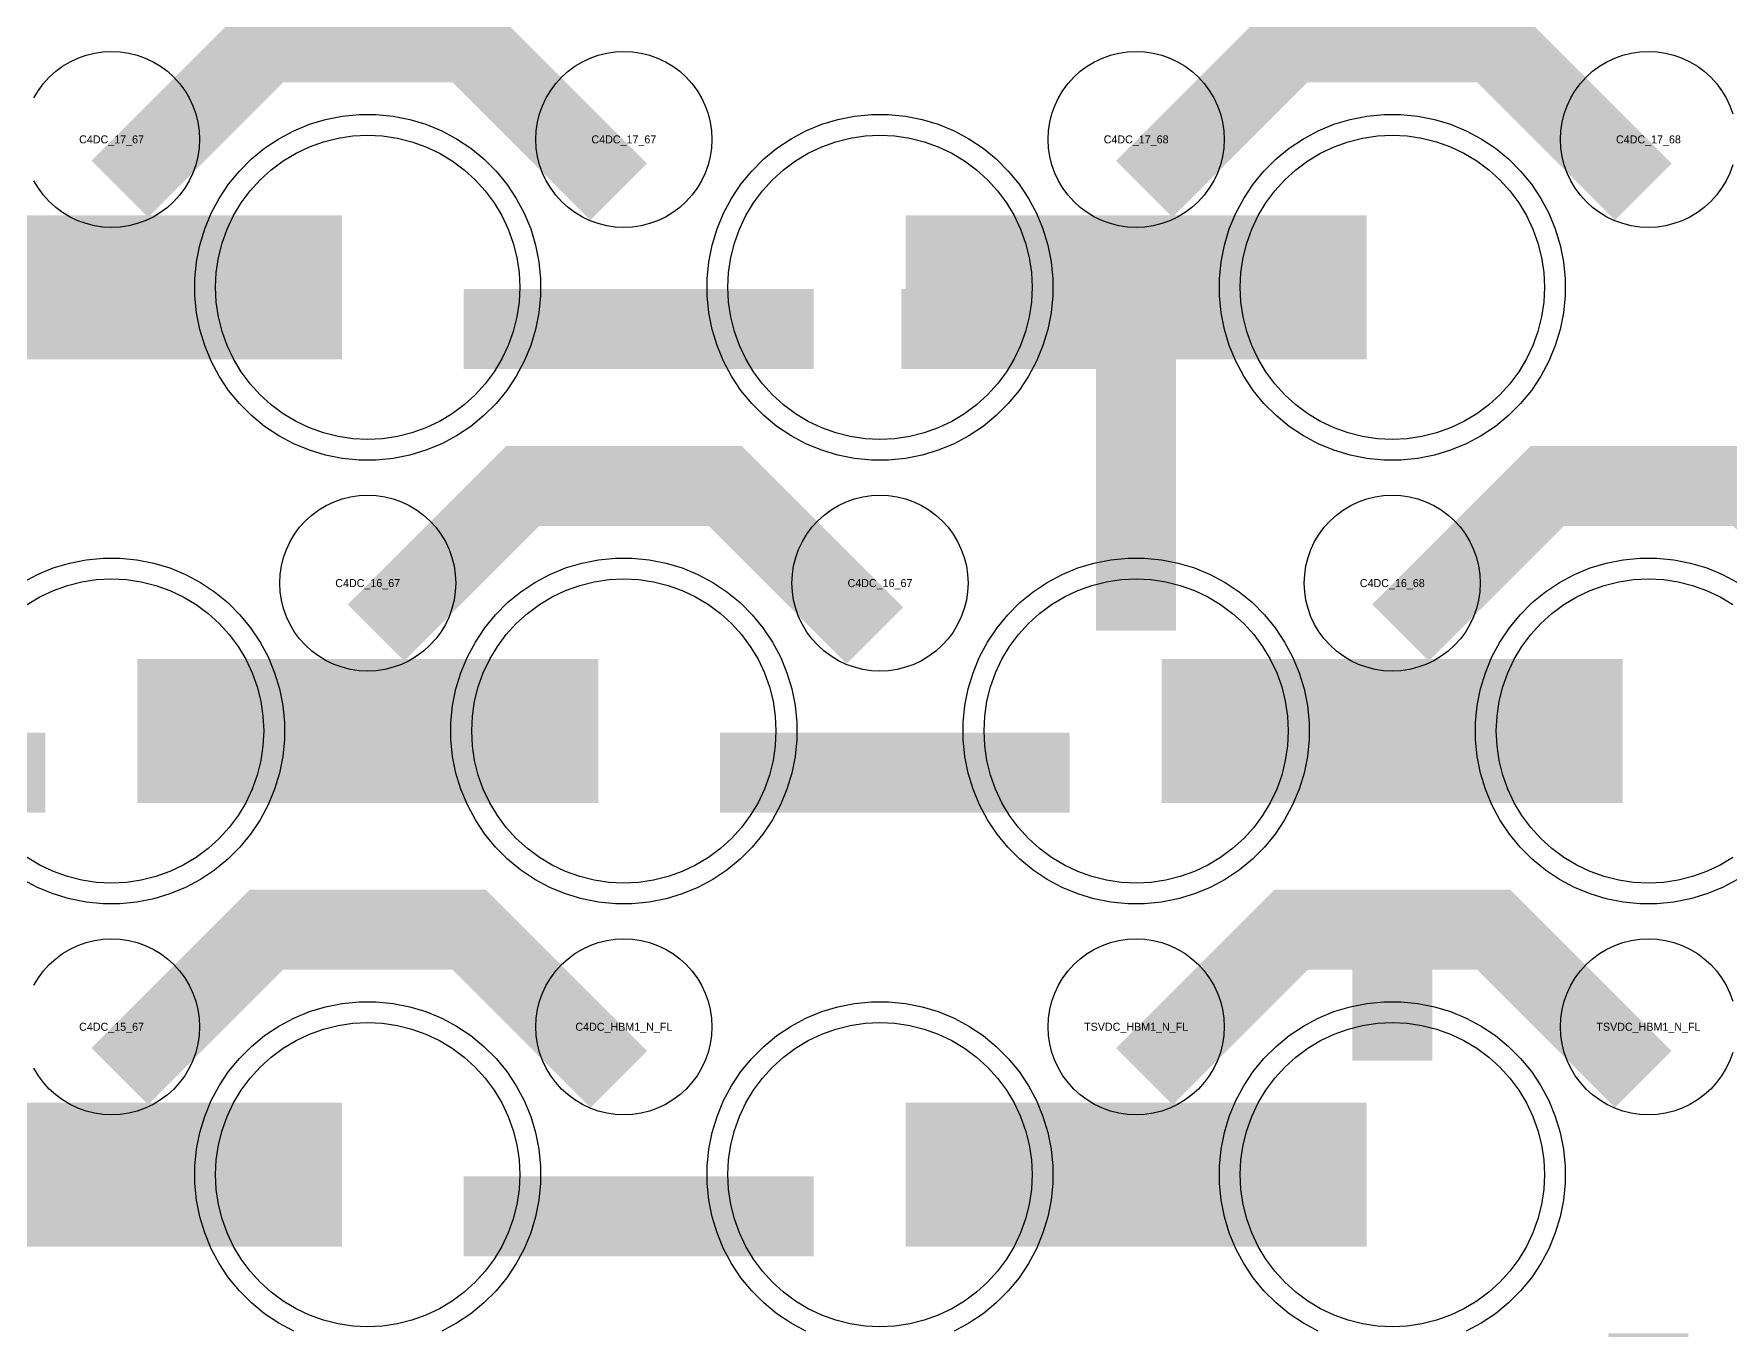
# Model space of a CAD drawing. Extents: x -11880 to 11880, y -14992 to 14992.
# Drawn here: x 9416 to 9946, y -12810 to -12405 of the extents above; entities that cross this region are included whole.
import ezdxf
from ezdxf.enums import TextEntityAlignment as Align

# ---------------------------------------------------------------- set-up
doc = ezdxf.new("R2010")
doc.units = 0
doc.header["$MEASUREMENT"] = 0
for name, color, linetype in [('GDS_775_DT_237', 138, 'CONTINUOUS'), ('RDL1_FS', 34, 'CONTINUOUS'), ('RDL_BS', 160, 'CONTINUOUS')]:
    doc.layers.add(name, color=color, linetype=linetype)

msp = doc.modelspace()

# ---------------------------------------------------------------- linework, layer by layer
at = {"layer": 'RDL1_FS'}
for points in [[(9520, -12531.484), (9515.343, -12531.255), (9510.732, -12530.571), (9506.209, -12529.439), (9501.819, -12527.867), (9497.605, -12525.875), (9493.605, -12523.477), (9489.86, -12520.699), (9486.406, -12517.569), (9483.276, -12514.115), (9480.498, -12510.37), (9478.1, -12506.37), (9476.108, -12502.156), (9474.536, -12497.766), (9473.404, -12493.243), (9472.72, -12488.632), (9472.491, -12483.975), (9472.72, -12479.318), (9473.404, -12474.707), (9474.536, -12470.184), (9476.108, -12465.794), (9478.1, -12461.58), (9480.498, -12457.58), (9483.276, -12453.835), (9486.406, -12450.381), (9489.86, -12447.251), (9493.605, -12444.473), (9497.605, -12442.075), (9501.819, -12440.083), (9506.209, -12438.511), (9510.732, -12437.379), (9515.343, -12436.695), (9520, -12436.466), (9524.657, -12436.695), (9529.268, -12437.379), (9533.791, -12438.511), (9538.181, -12440.083), (9542.395, -12442.075), (9546.395, -12444.473), (9550.14, -12447.251), (9553.594, -12450.381), (9556.724, -12453.835), (9559.502, -12457.58), (9561.9, -12461.58), (9563.892, -12465.794), (9565.464, -12470.184), (9566.596, -12474.707), (9567.28, -12479.318), (9567.509, -12483.975), (9567.28, -12488.632), (9566.596, -12493.243), (9565.464, -12497.766), (9563.892, -12502.156), (9561.9, -12506.37), (9559.502, -12510.37), (9556.724, -12514.115), (9553.594, -12517.569), (9550.14, -12520.699), (9546.395, -12523.477), (9542.395, -12525.875), (9538.181, -12527.867), (9533.791, -12529.439), (9529.268, -12530.571), (9524.657, -12531.255)], [(9680, -12531.484), (9675.343, -12531.255), (9670.732, -12530.571), (9666.209, -12529.439), (9661.819, -12527.867), (9657.605, -12525.875), (9653.605, -12523.477), (9649.86, -12520.699), (9646.406, -12517.569), (9643.276, -12514.115), (9640.498, -12510.37), (9638.1, -12506.37), (9636.108, -12502.156), (9634.536, -12497.766), (9633.404, -12493.243), (9632.72, -12488.632), (9632.491, -12483.975), (9632.72, -12479.318), (9633.404, -12474.707), (9634.536, -12470.184), (9636.108, -12465.794), (9638.1, -12461.58), (9640.498, -12457.58), (9643.276, -12453.835), (9646.406, -12450.381), (9649.86, -12447.251), (9653.605, -12444.473), (9657.605, -12442.075), (9661.819, -12440.083), (9666.209, -12438.511), (9670.732, -12437.379), (9675.343, -12436.695), (9680, -12436.466), (9684.657, -12436.695), (9689.268, -12437.379), (9693.791, -12438.511), (9698.181, -12440.083), (9702.395, -12442.075), (9706.395, -12444.473), (9710.14, -12447.251), (9713.594, -12450.381), (9716.724, -12453.835), (9719.502, -12457.58), (9721.9, -12461.58), (9723.892, -12465.794), (9725.464, -12470.184), (9726.596, -12474.707), (9727.28, -12479.318), (9727.509, -12483.975), (9727.28, -12488.632), (9726.596, -12493.243), (9725.464, -12497.766), (9723.892, -12502.156), (9721.9, -12506.37), (9719.502, -12510.37), (9716.724, -12514.115), (9713.594, -12517.569), (9710.14, -12520.699), (9706.395, -12523.477), (9702.395, -12525.875), (9698.181, -12527.867), (9693.791, -12529.439), (9689.268, -12530.571), (9684.657, -12531.255)], [(9840, -12531.484), (9835.343, -12531.255), (9830.732, -12530.571), (9826.209, -12529.439), (9821.819, -12527.867), (9817.605, -12525.875), (9813.605, -12523.477), (9809.86, -12520.699), (9806.406, -12517.569), (9803.276, -12514.115), (9800.498, -12510.37), (9798.1, -12506.37), (9796.108, -12502.156), (9794.536, -12497.766), (9793.404, -12493.243), (9792.72, -12488.632), (9792.491, -12483.975), (9792.72, -12479.318), (9793.404, -12474.707), (9794.536, -12470.184), (9796.108, -12465.794), (9798.1, -12461.58), (9800.498, -12457.58), (9803.276, -12453.835), (9806.406, -12450.381), (9809.86, -12447.251), (9813.605, -12444.473), (9817.605, -12442.075), (9821.819, -12440.083), (9826.209, -12438.511), (9830.732, -12437.379), (9835.343, -12436.695), (9840, -12436.466), (9844.657, -12436.695), (9849.268, -12437.379), (9853.791, -12438.511), (9858.181, -12440.083), (9862.395, -12442.075), (9866.395, -12444.473), (9870.14, -12447.251), (9873.594, -12450.381), (9876.724, -12453.835), (9879.502, -12457.58), (9881.9, -12461.58), (9883.892, -12465.794), (9885.464, -12470.184), (9886.596, -12474.707), (9887.28, -12479.318), (9887.509, -12483.975), (9887.28, -12488.632), (9886.596, -12493.243), (9885.464, -12497.766), (9883.892, -12502.156), (9881.9, -12506.37), (9879.502, -12510.37), (9876.724, -12514.115), (9873.594, -12517.569), (9870.14, -12520.699), (9866.395, -12523.477), (9862.395, -12525.875), (9858.181, -12527.867), (9853.791, -12529.439), (9849.268, -12530.571), (9844.657, -12531.255)], [(9600, -12670.049), (9595.343, -12669.82), (9590.732, -12669.136), (9586.209, -12668.004), (9581.819, -12666.432), (9577.605, -12664.44), (9573.605, -12662.042), (9569.86, -12659.264), (9566.406, -12656.134), (9563.276, -12652.68), (9560.498, -12648.935), (9558.1, -12644.935), (9556.108, -12640.721), (9554.536, -12636.331), (9553.404, -12631.808), (9552.72, -12627.197), (9552.491, -12622.54), (9552.72, -12617.883), (9553.404, -12613.272), (9554.536, -12608.749), (9556.108, -12604.359), (9558.1, -12600.145), (9560.498, -12596.145), (9563.276, -12592.4), (9566.406, -12588.946), (9569.86, -12585.816), (9573.605, -12583.038), (9577.605, -12580.64), (9581.819, -12578.648), (9586.209, -12577.076), (9590.732, -12575.944), (9595.343, -12575.26), (9600, -12575.031), (9604.657, -12575.26), (9609.268, -12575.944), (9613.791, -12577.076), (9618.181, -12578.648), (9622.395, -12580.64), (9626.395, -12583.038), (9630.14, -12585.816), (9633.594, -12588.946), (9636.724, -12592.4), (9639.502, -12596.145), (9641.9, -12600.145), (9643.892, -12604.359), (9645.464, -12608.749), (9646.596, -12613.272), (9647.28, -12617.883), (9647.509, -12622.54), (9647.28, -12627.197), (9646.596, -12631.808), (9645.464, -12636.331), (9643.892, -12640.721), (9641.9, -12644.935), (9639.502, -12648.935), (9636.724, -12652.68), (9633.594, -12656.134), (9630.14, -12659.264), (9626.395, -12662.042), (9622.395, -12664.44), (9618.181, -12666.432), (9613.791, -12668.004), (9609.268, -12669.136), (9604.657, -12669.82)], [(9760, -12670.049), (9755.343, -12669.82), (9750.732, -12669.136), (9746.209, -12668.004), (9741.819, -12666.432), (9737.605, -12664.44), (9733.605, -12662.042), (9729.86, -12659.264), (9726.406, -12656.134), (9723.276, -12652.68), (9720.498, -12648.935), (9718.1, -12644.935), (9716.108, -12640.721), (9714.536, -12636.331), (9713.404, -12631.808), (9712.72, -12627.197), (9712.491, -12622.54), (9712.72, -12617.883), (9713.404, -12613.272), (9714.536, -12608.749), (9716.108, -12604.359), (9718.1, -12600.145), (9720.498, -12596.145), (9723.276, -12592.4), (9726.406, -12588.946), (9729.86, -12585.816), (9733.605, -12583.038), (9737.605, -12580.64), (9741.819, -12578.648), (9746.209, -12577.076), (9750.732, -12575.944), (9755.343, -12575.26), (9760, -12575.031), (9764.657, -12575.26), (9769.268, -12575.944), (9773.791, -12577.076), (9778.181, -12578.648), (9782.395, -12580.64), (9786.395, -12583.038), (9790.14, -12585.816), (9793.594, -12588.946), (9796.724, -12592.4), (9799.502, -12596.145), (9801.9, -12600.145), (9803.892, -12604.359), (9805.464, -12608.749), (9806.596, -12613.272), (9807.28, -12617.883), (9807.509, -12622.54), (9807.28, -12627.197), (9806.596, -12631.808), (9805.464, -12636.331), (9803.892, -12640.721), (9801.9, -12644.935), (9799.502, -12648.935), (9796.724, -12652.68), (9793.594, -12656.134), (9790.14, -12659.264), (9786.395, -12662.042), (9782.395, -12664.44), (9778.181, -12666.432), (9773.791, -12668.004), (9769.268, -12669.136), (9764.657, -12669.82)], [(9520, -12808.614), (9515.343, -12808.385), (9510.732, -12807.701), (9506.209, -12806.569), (9501.819, -12804.997), (9497.605, -12803.005), (9493.605, -12800.607), (9489.86, -12797.829), (9486.406, -12794.699), (9483.276, -12791.245), (9480.498, -12787.5), (9478.1, -12783.5), (9476.108, -12779.286), (9474.536, -12774.896), (9473.404, -12770.373), (9472.72, -12765.762), (9472.491, -12761.105), (9472.72, -12756.448), (9473.404, -12751.837), (9474.536, -12747.314), (9476.108, -12742.924), (9478.1, -12738.71), (9480.498, -12734.71), (9483.276, -12730.965), (9486.406, -12727.511), (9489.86, -12724.381), (9493.605, -12721.603), (9497.605, -12719.205), (9501.819, -12717.213), (9506.209, -12715.641), (9510.732, -12714.509), (9515.343, -12713.825), (9520, -12713.596), (9524.657, -12713.825), (9529.268, -12714.509), (9533.791, -12715.641), (9538.181, -12717.213), (9542.395, -12719.205), (9546.395, -12721.603), (9550.14, -12724.381), (9553.594, -12727.511), (9556.724, -12730.965), (9559.502, -12734.71), (9561.9, -12738.71), (9563.892, -12742.924), (9565.464, -12747.314), (9566.596, -12751.837), (9567.28, -12756.448), (9567.509, -12761.105), (9567.28, -12765.762), (9566.596, -12770.373), (9565.464, -12774.896), (9563.892, -12779.286), (9561.9, -12783.5), (9559.502, -12787.5), (9556.724, -12791.245), (9553.594, -12794.699), (9550.14, -12797.829), (9546.395, -12800.607), (9542.395, -12803.005), (9538.181, -12804.997), (9533.791, -12806.569), (9529.268, -12807.701), (9524.657, -12808.385)], [(9680, -12808.614), (9675.343, -12808.385), (9670.732, -12807.701), (9666.209, -12806.569), (9661.819, -12804.997), (9657.605, -12803.005), (9653.605, -12800.607), (9649.86, -12797.829), (9646.406, -12794.699), (9643.276, -12791.245), (9640.498, -12787.5), (9638.1, -12783.5), (9636.108, -12779.286), (9634.536, -12774.896), (9633.404, -12770.373), (9632.72, -12765.762), (9632.491, -12761.105), (9632.72, -12756.448), (9633.404, -12751.837), (9634.536, -12747.314), (9636.108, -12742.924), (9638.1, -12738.71), (9640.498, -12734.71), (9643.276, -12730.965), (9646.406, -12727.511), (9649.86, -12724.381), (9653.605, -12721.603), (9657.605, -12719.205), (9661.819, -12717.213), (9666.209, -12715.641), (9670.732, -12714.509), (9675.343, -12713.825), (9680, -12713.596), (9684.657, -12713.825), (9689.268, -12714.509), (9693.791, -12715.641), (9698.181, -12717.213), (9702.395, -12719.205), (9706.395, -12721.603), (9710.14, -12724.381), (9713.594, -12727.511), (9716.724, -12730.965), (9719.502, -12734.71), (9721.9, -12738.71), (9723.892, -12742.924), (9725.464, -12747.314), (9726.596, -12751.837), (9727.28, -12756.448), (9727.509, -12761.105), (9727.28, -12765.762), (9726.596, -12770.373), (9725.464, -12774.896), (9723.892, -12779.286), (9721.9, -12783.5), (9719.502, -12787.5), (9716.724, -12791.245), (9713.594, -12794.699), (9710.14, -12797.829), (9706.395, -12800.607), (9702.395, -12803.005), (9698.181, -12804.997), (9693.791, -12806.569), (9689.268, -12807.701), (9684.657, -12808.385)], [(9840, -12808.614), (9835.343, -12808.385), (9830.732, -12807.701), (9826.209, -12806.569), (9821.819, -12804.997), (9817.605, -12803.005), (9813.605, -12800.607), (9809.86, -12797.829), (9806.406, -12794.699), (9803.276, -12791.245), (9800.498, -12787.5), (9798.1, -12783.5), (9796.108, -12779.286), (9794.536, -12774.896), (9793.404, -12770.373), (9792.72, -12765.762), (9792.491, -12761.105), (9792.72, -12756.448), (9793.404, -12751.837), (9794.536, -12747.314), (9796.108, -12742.924), (9798.1, -12738.71), (9800.498, -12734.71), (9803.276, -12730.965), (9806.406, -12727.511), (9809.86, -12724.381), (9813.605, -12721.603), (9817.605, -12719.205), (9821.819, -12717.213), (9826.209, -12715.641), (9830.732, -12714.509), (9835.343, -12713.825), (9840, -12713.596), (9844.657, -12713.825), (9849.268, -12714.509), (9853.791, -12715.641), (9858.181, -12717.213), (9862.395, -12719.205), (9866.395, -12721.603), (9870.14, -12724.381), (9873.594, -12727.511), (9876.724, -12730.965), (9879.502, -12734.71), (9881.9, -12738.71), (9883.892, -12742.924), (9885.464, -12747.314), (9886.596, -12751.837), (9887.28, -12756.448), (9887.509, -12761.105), (9887.28, -12765.762), (9886.596, -12770.373), (9885.464, -12774.896), (9883.892, -12779.286), (9881.9, -12783.5), (9879.502, -12787.5), (9876.724, -12791.245), (9873.594, -12794.699), (9870.14, -12797.829), (9866.395, -12800.607), (9862.395, -12803.005), (9858.181, -12804.997), (9853.791, -12806.569), (9849.268, -12807.701), (9844.657, -12808.385)]]:
    msp.add_lwpolyline(points, close=True, dxfattribs=at)
for points in [[(9368.002, -12483.975, 45, 45, 0), (9440.002, -12483.975, 45, 45, 0)], [(9440.002, -12483.975, 45, 45, 0), (9512.002, -12483.975, 45, 45, 0)], [(9688.002, -12483.975, 45, 45, 0), (9760.002, -12483.975, 45, 45, 0)], [(9760.002, -12483.975, 45, 45, 0), (9832.002, -12483.975, 45, 45, 0)], [(9448.002, -12622.54, 45, 45, 0), (9520.002, -12622.54, 45, 45, 0)], [(9520.002, -12622.54, 45, 45, 0), (9592.002, -12622.54, 45, 45, 0)], [(9768.002, -12622.54, 45, 45, 0), (9840.002, -12622.54, 45, 45, 0)], [(9840.002, -12622.54, 45, 45, 0), (9912.002, -12622.54, 45, 45, 0)], [(9368.002, -12761.105, 45, 45, 0), (9440.002, -12761.105, 45, 45, 0)], [(9440.002, -12761.105, 45, 45, 0), (9512.002, -12761.105, 45, 45, 0)], [(9688.002, -12761.105, 45, 45, 0), (9760.002, -12761.105, 45, 45, 0)], [(9760.002, -12761.105, 45, 45, 0), (9832.002, -12761.105, 45, 45, 0)]]:
    msp.add_lwpolyline(points, format="xyseb", dxfattribs=at)
for points in [[(9413.605, -12583.038), (9417.605, -12580.64), (9421.819, -12578.648), (9426.209, -12577.076), (9430.732, -12575.944), (9435.343, -12575.26), (9440, -12575.031), (9444.657, -12575.26), (9449.268, -12575.944), (9453.791, -12577.076), (9458.181, -12578.648), (9462.395, -12580.64), (9466.395, -12583.038), (9470.14, -12585.816), (9473.594, -12588.946), (9476.724, -12592.4), (9479.502, -12596.145), (9481.9, -12600.145), (9483.892, -12604.359), (9485.464, -12608.749), (9486.596, -12613.272), (9487.28, -12617.883), (9487.509, -12622.54), (9487.28, -12627.197), (9486.596, -12631.808), (9485.464, -12636.331), (9483.892, -12640.721), (9481.9, -12644.935), (9479.502, -12648.935), (9476.724, -12652.68), (9473.594, -12656.134), (9470.14, -12659.264), (9466.395, -12662.042), (9462.395, -12664.44), (9458.181, -12666.432), (9453.791, -12668.004), (9449.268, -12669.136), (9444.657, -12669.82), (9440, -12670.049), (9435.343, -12669.82), (9430.732, -12669.136), (9426.209, -12668.004), (9421.819, -12666.432), (9417.605, -12664.44), (9413.605, -12662.042)], [(9946.395, -12662.042), (9942.395, -12664.44), (9938.181, -12666.432), (9933.791, -12668.004), (9929.268, -12669.136), (9924.657, -12669.82), (9920, -12670.049), (9915.343, -12669.82), (9910.732, -12669.136), (9906.209, -12668.004), (9901.819, -12666.432), (9897.605, -12664.44), (9893.605, -12662.042), (9889.86, -12659.264), (9886.406, -12656.134), (9883.276, -12652.68), (9880.498, -12648.935), (9878.1, -12644.935), (9876.108, -12640.721), (9874.536, -12636.331), (9873.404, -12631.808), (9872.72, -12627.197), (9872.491, -12622.54), (9872.72, -12617.883), (9873.404, -12613.272), (9874.536, -12608.749), (9876.108, -12604.359), (9878.1, -12600.145), (9880.498, -12596.145), (9883.276, -12592.4), (9886.406, -12588.946), (9889.86, -12585.816), (9893.605, -12583.038), (9897.605, -12580.64), (9901.819, -12578.648), (9906.209, -12577.076), (9910.732, -12575.944), (9915.343, -12575.26), (9920, -12575.031), (9924.657, -12575.26), (9929.268, -12575.944), (9933.791, -12577.076), (9938.181, -12578.648), (9942.395, -12580.64), (9946.395, -12583.038)]]:
    msp.add_lwpolyline(points, dxfattribs=at)
at = {"layer": 'RDL_BS'}
for points in [[(9442.562, -12453.289, 25, 25, 0), (9488.377, -12407.474, 25, 25, 0), (9521.93, -12407.474, 25, 25, 0)], [(9598.401, -12454.188, 25, 25, 0), (9551.687, -12407.474, 25, 25, 0), (9521.929, -12407.474, 25, 25, 0)], [(9762.562, -12453.289, 25, 25, 0), (9808.377, -12407.474, 25, 25, 0), (9841.93, -12407.474, 25, 25, 0)], [(9918.401, -12454.188, 25, 25, 0), (9871.687, -12407.474, 25, 25, 0), (9841.929, -12407.474, 25, 25, 0)], [(9760, -12591.265, 25, 25, 0), (9760, -12484.488, 25, 25, 0)], [(9550.016, -12496.988, 25, 25, 0), (9659.281, -12496.988, 25, 25, 0)], [(9772.5, -12496.988, 25, 25, 0), (9686.667, -12496.988, 25, 25, 0)], [(9732.944, -12496.988, 25, 25, 0), (9691.74, -12496.988, 25, 25, 0)], [(9760, -12514.957, 25, 25, 0), (9760, -12560.577, 25, 25, 0)], [(9522.562, -12591.854, 25, 25, 0), (9568.377, -12546.039, 25, 25, 0), (9601.93, -12546.039, 25, 25, 0)], [(9678.401, -12592.753, 25, 25, 0), (9631.687, -12546.039, 25, 25, 0), (9601.929, -12546.039, 25, 25, 0)], [(9842.562, -12591.854, 25, 25, 0), (9888.377, -12546.039, 25, 25, 0), (9921.93, -12546.039, 25, 25, 0)], [(9998.401, -12592.753, 25, 25, 0), (9951.687, -12546.039, 25, 25, 0), (9921.929, -12546.039, 25, 25, 0)], [(9310.016, -12635.553, 25, 25, 0), (9419.281, -12635.553, 25, 25, 0)], [(9630.016, -12635.553, 25, 25, 0), (9739.281, -12635.553, 25, 25, 0)], [(9840, -12698.565, 25, 25, 0), (9840, -12672.104, 25, 25, 0)], [(9840, -12680.286, 25, 25, 0), (9840, -12725.494, 25, 25, 0)], [(9442.562, -12730.419, 25, 25, 0), (9488.377, -12684.604, 25, 25, 0), (9521.93, -12684.604, 25, 25, 0)], [(9598.401, -12731.318, 25, 25, 0), (9551.687, -12684.604, 25, 25, 0), (9521.929, -12684.604, 25, 25, 0)], [(9762.562, -12730.419, 25, 25, 0), (9808.377, -12684.604, 25, 25, 0), (9841.93, -12684.604, 25, 25, 0)], [(9918.401, -12731.318, 25, 25, 0), (9871.687, -12684.604, 25, 25, 0), (9841.929, -12684.604, 25, 25, 0)], [(9550.016, -12774.118, 25, 25, 0), (9659.281, -12774.118, 25, 25, 0)], [(9920, -12837.125, 25, 25, 0), (9920, -12810.664, 25, 25, 0)]]:
    msp.add_lwpolyline(points, format="xyseb", dxfattribs=at)
for points in [[(9415.75, -12424.831), (9417.143, -12422.507), (9418.746, -12420.344), (9420.558, -12418.345), (9422.557, -12416.533), (9424.72, -12414.93), (9427.044, -12413.537), (9429.481, -12412.385), (9432.016, -12411.478), (9434.635, -12410.821), (9437.307, -12410.425), (9440, -12410.293), (9442.693, -12410.425), (9445.365, -12410.821), (9447.984, -12411.478), (9450.519, -12412.385), (9452.956, -12413.537), (9455.28, -12414.93), (9457.443, -12416.533), (9459.442, -12418.345), (9461.254, -12420.344), (9462.857, -12422.507), (9464.25, -12424.831), (9465.402, -12427.268), (9466.309, -12429.803), (9466.966, -12432.422), (9467.362, -12435.094), (9467.494, -12437.787), (9467.362, -12440.48), (9466.966, -12443.152), (9466.309, -12445.771), (9465.402, -12448.306), (9464.25, -12450.743), (9462.857, -12453.067), (9461.254, -12455.23), (9459.442, -12457.229), (9457.443, -12459.041), (9455.28, -12460.644), (9452.956, -12462.037), (9450.519, -12463.189), (9447.984, -12464.096), (9445.365, -12464.753), (9442.693, -12465.149), (9440, -12465.281), (9437.307, -12465.149), (9434.635, -12464.753), (9432.016, -12464.096), (9429.481, -12463.189), (9427.044, -12462.037), (9424.72, -12460.644), (9422.557, -12459.041), (9420.558, -12457.229), (9418.746, -12455.23), (9417.143, -12453.067), (9415.75, -12450.743)], [(9946.309, -12445.771), (9945.402, -12448.306), (9944.25, -12450.743), (9942.857, -12453.067), (9941.254, -12455.23), (9939.442, -12457.229), (9937.443, -12459.041), (9935.28, -12460.644), (9932.956, -12462.037), (9930.519, -12463.189), (9927.984, -12464.096), (9925.365, -12464.753), (9922.693, -12465.149), (9920, -12465.281), (9917.307, -12465.149), (9914.635, -12464.753), (9912.016, -12464.096), (9909.481, -12463.189), (9907.044, -12462.037), (9904.72, -12460.644), (9902.557, -12459.041), (9900.558, -12457.229), (9898.746, -12455.23), (9897.143, -12453.067), (9895.75, -12450.743), (9894.598, -12448.306), (9893.691, -12445.771), (9893.034, -12443.152), (9892.638, -12440.48), (9892.506, -12437.787), (9892.638, -12435.094), (9893.034, -12432.422), (9893.691, -12429.803), (9894.598, -12427.268), (9895.75, -12424.831), (9897.143, -12422.507), (9898.746, -12420.344), (9900.558, -12418.345), (9902.557, -12416.533), (9904.72, -12414.93), (9907.044, -12413.537), (9909.481, -12412.385), (9912.016, -12411.478), (9914.635, -12410.821), (9917.307, -12410.425), (9920, -12410.293), (9922.693, -12410.425), (9925.365, -12410.821), (9927.984, -12411.478), (9930.519, -12412.385), (9932.956, -12413.537), (9935.28, -12414.93), (9937.443, -12416.533), (9939.442, -12418.345), (9941.254, -12420.344), (9942.857, -12422.507), (9944.25, -12424.831), (9945.402, -12427.268), (9946.309, -12429.803)], [(9412.223, -12576.157), (9416.885, -12573.665), (9421.795, -12571.634), (9426.835, -12570.103), (9432.062, -12569.057), (9437.356, -12568.54), (9442.644, -12568.54), (9447.938, -12569.057), (9453.165, -12570.103), (9458.205, -12571.634), (9463.115, -12573.665), (9467.777, -12576.157), (9472.191, -12579.104), (9476.292, -12582.466), (9480.074, -12586.248), (9483.436, -12590.349), (9486.383, -12594.763), (9488.875, -12599.425), (9490.906, -12604.335), (9492.437, -12609.375), (9493.483, -12614.602), (9494, -12619.896), (9494, -12625.184), (9493.483, -12630.478), (9492.437, -12635.705), (9490.906, -12640.745), (9488.875, -12645.655), (9486.383, -12650.317), (9483.436, -12654.731), (9480.074, -12658.832), (9476.292, -12662.614), (9472.191, -12665.976), (9467.777, -12668.923), (9463.115, -12671.415), (9458.205, -12673.446), (9453.165, -12674.977), (9447.938, -12676.023), (9442.644, -12676.54), (9437.356, -12676.54), (9432.062, -12676.023), (9426.835, -12674.977), (9421.795, -12673.446), (9416.885, -12671.415), (9412.223, -12668.923)], [(9947.777, -12668.923), (9943.115, -12671.415), (9938.205, -12673.446), (9933.165, -12674.977), (9927.938, -12676.023), (9922.644, -12676.54), (9917.356, -12676.54), (9912.062, -12676.023), (9906.835, -12674.977), (9901.795, -12673.446), (9896.885, -12671.415), (9892.223, -12668.923), (9887.809, -12665.976), (9883.708, -12662.614), (9879.926, -12658.832), (9876.564, -12654.731), (9873.617, -12650.317), (9871.125, -12645.655), (9869.094, -12640.745), (9867.563, -12635.705), (9866.517, -12630.478), (9866, -12625.184), (9866, -12619.896), (9866.517, -12614.602), (9867.563, -12609.375), (9869.094, -12604.335), (9871.125, -12599.425), (9873.617, -12594.763), (9876.564, -12590.349), (9879.926, -12586.248), (9883.708, -12582.466), (9887.809, -12579.104), (9892.223, -12576.157), (9896.885, -12573.665), (9901.795, -12571.634), (9906.835, -12570.103), (9912.062, -12569.057), (9917.356, -12568.54), (9922.644, -12568.54), (9927.938, -12569.057), (9933.165, -12570.103), (9938.205, -12571.634), (9943.115, -12573.665), (9947.777, -12576.157)], [(9415.75, -12701.961), (9417.143, -12699.637), (9418.746, -12697.474), (9420.558, -12695.475), (9422.557, -12693.663), (9424.72, -12692.06), (9427.044, -12690.667), (9429.481, -12689.515), (9432.016, -12688.608), (9434.635, -12687.951), (9437.307, -12687.555), (9440, -12687.423), (9442.693, -12687.555), (9445.365, -12687.951), (9447.984, -12688.608), (9450.519, -12689.515), (9452.956, -12690.667), (9455.28, -12692.06), (9457.443, -12693.663), (9459.442, -12695.475), (9461.254, -12697.474), (9462.857, -12699.637), (9464.25, -12701.961), (9465.402, -12704.398), (9466.309, -12706.933), (9466.966, -12709.552), (9467.362, -12712.224), (9467.494, -12714.917), (9467.362, -12717.61), (9466.966, -12720.282), (9466.309, -12722.901), (9465.402, -12725.436), (9464.25, -12727.873), (9462.857, -12730.197), (9461.254, -12732.36), (9459.442, -12734.359), (9457.443, -12736.171), (9455.28, -12737.774), (9452.956, -12739.167), (9450.519, -12740.319), (9447.984, -12741.226), (9445.365, -12741.883), (9442.693, -12742.279), (9440, -12742.411), (9437.307, -12742.279), (9434.635, -12741.883), (9432.016, -12741.226), (9429.481, -12740.319), (9427.044, -12739.167), (9424.72, -12737.774), (9422.557, -12736.171), (9420.558, -12734.359), (9418.746, -12732.36), (9417.143, -12730.197), (9415.75, -12727.873)], [(9946.309, -12722.901), (9945.402, -12725.436), (9944.25, -12727.873), (9942.857, -12730.197), (9941.254, -12732.36), (9939.442, -12734.359), (9937.443, -12736.171), (9935.28, -12737.774), (9932.956, -12739.167), (9930.519, -12740.319), (9927.984, -12741.226), (9925.365, -12741.883), (9922.693, -12742.279), (9920, -12742.411), (9917.307, -12742.279), (9914.635, -12741.883), (9912.016, -12741.226), (9909.481, -12740.319), (9907.044, -12739.167), (9904.72, -12737.774), (9902.557, -12736.171), (9900.558, -12734.359), (9898.746, -12732.36), (9897.143, -12730.197), (9895.75, -12727.873), (9894.598, -12725.436), (9893.691, -12722.901), (9893.034, -12720.282), (9892.638, -12717.61), (9892.506, -12714.917), (9892.638, -12712.224), (9893.034, -12709.552), (9893.691, -12706.933), (9894.598, -12704.398), (9895.75, -12701.961), (9897.143, -12699.637), (9898.746, -12697.474), (9900.558, -12695.475), (9902.557, -12693.663), (9904.72, -12692.06), (9907.044, -12690.667), (9909.481, -12689.515), (9912.016, -12688.608), (9914.635, -12687.951), (9917.307, -12687.555), (9920, -12687.423), (9922.693, -12687.555), (9925.365, -12687.951), (9927.984, -12688.608), (9930.519, -12689.515), (9932.956, -12690.667), (9935.28, -12692.06), (9937.443, -12693.663), (9939.442, -12695.475), (9941.254, -12697.474), (9942.857, -12699.637), (9944.25, -12701.961), (9945.402, -12704.398), (9946.309, -12706.933)], [(9496.885, -12809.98), (9492.223, -12807.488), (9487.809, -12804.541), (9483.708, -12801.179), (9479.926, -12797.397), (9476.564, -12793.296), (9473.617, -12788.882), (9471.125, -12784.22), (9469.094, -12779.31), (9467.563, -12774.27), (9466.517, -12769.043), (9466, -12763.749), (9466, -12758.461), (9466.517, -12753.167), (9467.563, -12747.94), (9469.094, -12742.9), (9471.125, -12737.99), (9473.617, -12733.328), (9476.564, -12728.914), (9479.926, -12724.813), (9483.708, -12721.031), (9487.809, -12717.669), (9492.223, -12714.722), (9496.885, -12712.23), (9501.795, -12710.199), (9506.835, -12708.668), (9512.062, -12707.622), (9517.356, -12707.105), (9522.644, -12707.105), (9527.938, -12707.622), (9533.165, -12708.668), (9538.205, -12710.199), (9543.115, -12712.23), (9547.777, -12714.722), (9552.191, -12717.669), (9556.292, -12721.031), (9560.074, -12724.813), (9563.436, -12728.914), (9566.383, -12733.328), (9568.875, -12737.99), (9570.906, -12742.9), (9572.437, -12747.94), (9573.483, -12753.167), (9574, -12758.461), (9574, -12763.749), (9573.483, -12769.043), (9572.437, -12774.27), (9570.906, -12779.31), (9568.875, -12784.22), (9566.383, -12788.882), (9563.436, -12793.296), (9560.074, -12797.397), (9556.292, -12801.179), (9552.191, -12804.541), (9547.777, -12807.488), (9543.115, -12809.98)], [(9656.885, -12809.98), (9652.223, -12807.488), (9647.809, -12804.541), (9643.708, -12801.179), (9639.926, -12797.397), (9636.564, -12793.296), (9633.617, -12788.882), (9631.125, -12784.22), (9629.094, -12779.31), (9627.563, -12774.27), (9626.517, -12769.043), (9626, -12763.749), (9626, -12758.461), (9626.517, -12753.167), (9627.563, -12747.94), (9629.094, -12742.9), (9631.125, -12737.99), (9633.617, -12733.328), (9636.564, -12728.914), (9639.926, -12724.813), (9643.708, -12721.031), (9647.809, -12717.669), (9652.223, -12714.722), (9656.885, -12712.23), (9661.795, -12710.199), (9666.835, -12708.668), (9672.062, -12707.622), (9677.356, -12707.105), (9682.644, -12707.105), (9687.938, -12707.622), (9693.165, -12708.668), (9698.205, -12710.199), (9703.115, -12712.23), (9707.777, -12714.722), (9712.191, -12717.669), (9716.292, -12721.031), (9720.074, -12724.813), (9723.436, -12728.914), (9726.383, -12733.328), (9728.875, -12737.99), (9730.906, -12742.9), (9732.437, -12747.94), (9733.483, -12753.167), (9734, -12758.461), (9734, -12763.749), (9733.483, -12769.043), (9732.437, -12774.27), (9730.906, -12779.31), (9728.875, -12784.22), (9726.383, -12788.882), (9723.436, -12793.296), (9720.074, -12797.397), (9716.292, -12801.179), (9712.191, -12804.541), (9707.777, -12807.488), (9703.115, -12809.98)], [(9816.885, -12809.98), (9812.223, -12807.488), (9807.809, -12804.541), (9803.708, -12801.179), (9799.926, -12797.397), (9796.564, -12793.296), (9793.617, -12788.882), (9791.125, -12784.22), (9789.094, -12779.31), (9787.563, -12774.27), (9786.517, -12769.043), (9786, -12763.749), (9786, -12758.461), (9786.517, -12753.167), (9787.563, -12747.94), (9789.094, -12742.9), (9791.125, -12737.99), (9793.617, -12733.328), (9796.564, -12728.914), (9799.926, -12724.813), (9803.708, -12721.031), (9807.809, -12717.669), (9812.223, -12714.722), (9816.885, -12712.23), (9821.795, -12710.199), (9826.835, -12708.668), (9832.062, -12707.622), (9837.356, -12707.105), (9842.644, -12707.105), (9847.938, -12707.622), (9853.165, -12708.668), (9858.205, -12710.199), (9863.115, -12712.23), (9867.777, -12714.722), (9872.191, -12717.669), (9876.292, -12721.031), (9880.074, -12724.813), (9883.436, -12728.914), (9886.383, -12733.328), (9888.875, -12737.99), (9890.906, -12742.9), (9892.437, -12747.94), (9893.483, -12753.167), (9894, -12758.461), (9894, -12763.749), (9893.483, -12769.043), (9892.437, -12774.27), (9890.906, -12779.31), (9888.875, -12784.22), (9886.383, -12788.882), (9883.436, -12793.296), (9880.074, -12797.397), (9876.292, -12801.179), (9872.191, -12804.541), (9867.777, -12807.488), (9863.115, -12809.98)]]:
    msp.add_lwpolyline(points, dxfattribs=at)
for points in [[(9600, -12465.281), (9597.307, -12465.149), (9594.635, -12464.753), (9592.016, -12464.096), (9589.481, -12463.189), (9587.044, -12462.037), (9584.72, -12460.644), (9582.557, -12459.041), (9580.558, -12457.229), (9578.746, -12455.23), (9577.143, -12453.067), (9575.75, -12450.743), (9574.598, -12448.306), (9573.691, -12445.771), (9573.034, -12443.152), (9572.638, -12440.48), (9572.506, -12437.787), (9572.638, -12435.094), (9573.034, -12432.422), (9573.691, -12429.803), (9574.598, -12427.268), (9575.75, -12424.831), (9577.143, -12422.507), (9578.746, -12420.344), (9580.558, -12418.345), (9582.557, -12416.533), (9584.72, -12414.93), (9587.044, -12413.537), (9589.481, -12412.385), (9592.016, -12411.478), (9594.635, -12410.821), (9597.307, -12410.425), (9600, -12410.293), (9602.693, -12410.425), (9605.365, -12410.821), (9607.984, -12411.478), (9610.519, -12412.385), (9612.956, -12413.537), (9615.28, -12414.93), (9617.443, -12416.533), (9619.442, -12418.345), (9621.254, -12420.344), (9622.857, -12422.507), (9624.25, -12424.831), (9625.402, -12427.268), (9626.309, -12429.803), (9626.966, -12432.422), (9627.362, -12435.094), (9627.494, -12437.787), (9627.362, -12440.48), (9626.966, -12443.152), (9626.309, -12445.771), (9625.402, -12448.306), (9624.25, -12450.743), (9622.857, -12453.067), (9621.254, -12455.23), (9619.442, -12457.229), (9617.443, -12459.041), (9615.28, -12460.644), (9612.956, -12462.037), (9610.519, -12463.189), (9607.984, -12464.096), (9605.365, -12464.753), (9602.693, -12465.149)], [(9760, -12465.281), (9757.307, -12465.149), (9754.635, -12464.753), (9752.016, -12464.096), (9749.481, -12463.189), (9747.044, -12462.037), (9744.72, -12460.644), (9742.557, -12459.041), (9740.558, -12457.229), (9738.746, -12455.23), (9737.143, -12453.067), (9735.75, -12450.743), (9734.598, -12448.306), (9733.691, -12445.771), (9733.034, -12443.152), (9732.638, -12440.48), (9732.506, -12437.787), (9732.638, -12435.094), (9733.034, -12432.422), (9733.691, -12429.803), (9734.598, -12427.268), (9735.75, -12424.831), (9737.143, -12422.507), (9738.746, -12420.344), (9740.558, -12418.345), (9742.557, -12416.533), (9744.72, -12414.93), (9747.044, -12413.537), (9749.481, -12412.385), (9752.016, -12411.478), (9754.635, -12410.821), (9757.307, -12410.425), (9760, -12410.293), (9762.693, -12410.425), (9765.365, -12410.821), (9767.984, -12411.478), (9770.519, -12412.385), (9772.956, -12413.537), (9775.28, -12414.93), (9777.443, -12416.533), (9779.442, -12418.345), (9781.254, -12420.344), (9782.857, -12422.507), (9784.25, -12424.831), (9785.402, -12427.268), (9786.309, -12429.803), (9786.966, -12432.422), (9787.362, -12435.094), (9787.494, -12437.787), (9787.362, -12440.48), (9786.966, -12443.152), (9786.309, -12445.771), (9785.402, -12448.306), (9784.25, -12450.743), (9782.857, -12453.067), (9781.254, -12455.23), (9779.442, -12457.229), (9777.443, -12459.041), (9775.28, -12460.644), (9772.956, -12462.037), (9770.519, -12463.189), (9767.984, -12464.096), (9765.365, -12464.753), (9762.693, -12465.149)], [(9517.356, -12537.975), (9512.062, -12537.458), (9506.835, -12536.412), (9501.795, -12534.881), (9496.885, -12532.85), (9492.223, -12530.358), (9487.809, -12527.411), (9483.708, -12524.049), (9479.926, -12520.267), (9476.564, -12516.166), (9473.617, -12511.752), (9471.125, -12507.09), (9469.094, -12502.18), (9467.563, -12497.14), (9466.517, -12491.913), (9466, -12486.619), (9466, -12481.331), (9466.517, -12476.037), (9467.563, -12470.81), (9469.094, -12465.77), (9471.125, -12460.86), (9473.617, -12456.198), (9476.564, -12451.784), (9479.926, -12447.683), (9483.708, -12443.901), (9487.809, -12440.539), (9492.223, -12437.592), (9496.885, -12435.1), (9501.795, -12433.069), (9506.835, -12431.538), (9512.062, -12430.492), (9517.356, -12429.975), (9522.644, -12429.975), (9527.938, -12430.492), (9533.165, -12431.538), (9538.205, -12433.069), (9543.115, -12435.1), (9547.777, -12437.592), (9552.191, -12440.539), (9556.292, -12443.901), (9560.074, -12447.683), (9563.436, -12451.784), (9566.383, -12456.198), (9568.875, -12460.86), (9570.906, -12465.77), (9572.437, -12470.81), (9573.483, -12476.037), (9574, -12481.331), (9574, -12486.619), (9573.483, -12491.913), (9572.437, -12497.14), (9570.906, -12502.18), (9568.875, -12507.09), (9566.383, -12511.752), (9563.436, -12516.166), (9560.074, -12520.267), (9556.292, -12524.049), (9552.191, -12527.411), (9547.777, -12530.358), (9543.115, -12532.85), (9538.205, -12534.881), (9533.165, -12536.412), (9527.938, -12537.458), (9522.644, -12537.975)], [(9677.356, -12537.975), (9672.062, -12537.458), (9666.835, -12536.412), (9661.795, -12534.881), (9656.885, -12532.85), (9652.223, -12530.358), (9647.809, -12527.411), (9643.708, -12524.049), (9639.926, -12520.267), (9636.564, -12516.166), (9633.617, -12511.752), (9631.125, -12507.09), (9629.094, -12502.18), (9627.563, -12497.14), (9626.517, -12491.913), (9626, -12486.619), (9626, -12481.331), (9626.517, -12476.037), (9627.563, -12470.81), (9629.094, -12465.77), (9631.125, -12460.86), (9633.617, -12456.198), (9636.564, -12451.784), (9639.926, -12447.683), (9643.708, -12443.901), (9647.809, -12440.539), (9652.223, -12437.592), (9656.885, -12435.1), (9661.795, -12433.069), (9666.835, -12431.538), (9672.062, -12430.492), (9677.356, -12429.975), (9682.644, -12429.975), (9687.938, -12430.492), (9693.165, -12431.538), (9698.205, -12433.069), (9703.115, -12435.1), (9707.777, -12437.592), (9712.191, -12440.539), (9716.292, -12443.901), (9720.074, -12447.683), (9723.436, -12451.784), (9726.383, -12456.198), (9728.875, -12460.86), (9730.906, -12465.77), (9732.437, -12470.81), (9733.483, -12476.037), (9734, -12481.331), (9734, -12486.619), (9733.483, -12491.913), (9732.437, -12497.14), (9730.906, -12502.18), (9728.875, -12507.09), (9726.383, -12511.752), (9723.436, -12516.166), (9720.074, -12520.267), (9716.292, -12524.049), (9712.191, -12527.411), (9707.777, -12530.358), (9703.115, -12532.85), (9698.205, -12534.881), (9693.165, -12536.412), (9687.938, -12537.458), (9682.644, -12537.975)], [(9837.356, -12537.975), (9832.062, -12537.458), (9826.835, -12536.412), (9821.795, -12534.881), (9816.885, -12532.85), (9812.223, -12530.358), (9807.809, -12527.411), (9803.708, -12524.049), (9799.926, -12520.267), (9796.564, -12516.166), (9793.617, -12511.752), (9791.125, -12507.09), (9789.094, -12502.18), (9787.563, -12497.14), (9786.517, -12491.913), (9786, -12486.619), (9786, -12481.331), (9786.517, -12476.037), (9787.563, -12470.81), (9789.094, -12465.77), (9791.125, -12460.86), (9793.617, -12456.198), (9796.564, -12451.784), (9799.926, -12447.683), (9803.708, -12443.901), (9807.809, -12440.539), (9812.223, -12437.592), (9816.885, -12435.1), (9821.795, -12433.069), (9826.835, -12431.538), (9832.062, -12430.492), (9837.356, -12429.975), (9842.644, -12429.975), (9847.938, -12430.492), (9853.165, -12431.538), (9858.205, -12433.069), (9863.115, -12435.1), (9867.777, -12437.592), (9872.191, -12440.539), (9876.292, -12443.901), (9880.074, -12447.683), (9883.436, -12451.784), (9886.383, -12456.198), (9888.875, -12460.86), (9890.906, -12465.77), (9892.437, -12470.81), (9893.483, -12476.037), (9894, -12481.331), (9894, -12486.619), (9893.483, -12491.913), (9892.437, -12497.14), (9890.906, -12502.18), (9888.875, -12507.09), (9886.383, -12511.752), (9883.436, -12516.166), (9880.074, -12520.267), (9876.292, -12524.049), (9872.191, -12527.411), (9867.777, -12530.358), (9863.115, -12532.85), (9858.205, -12534.881), (9853.165, -12536.412), (9847.938, -12537.458), (9842.644, -12537.975)], [(9520, -12603.846), (9517.307, -12603.714), (9514.635, -12603.318), (9512.016, -12602.661), (9509.481, -12601.754), (9507.044, -12600.602), (9504.72, -12599.209), (9502.557, -12597.606), (9500.558, -12595.794), (9498.746, -12593.795), (9497.143, -12591.632), (9495.75, -12589.308), (9494.598, -12586.871), (9493.691, -12584.336), (9493.034, -12581.717), (9492.638, -12579.045), (9492.506, -12576.352), (9492.638, -12573.659), (9493.034, -12570.987), (9493.691, -12568.368), (9494.598, -12565.833), (9495.75, -12563.396), (9497.143, -12561.072), (9498.746, -12558.909), (9500.558, -12556.91), (9502.557, -12555.098), (9504.72, -12553.495), (9507.044, -12552.102), (9509.481, -12550.95), (9512.016, -12550.043), (9514.635, -12549.386), (9517.307, -12548.99), (9520, -12548.858), (9522.693, -12548.99), (9525.365, -12549.386), (9527.984, -12550.043), (9530.519, -12550.95), (9532.956, -12552.102), (9535.28, -12553.495), (9537.443, -12555.098), (9539.442, -12556.91), (9541.254, -12558.909), (9542.857, -12561.072), (9544.25, -12563.396), (9545.402, -12565.833), (9546.309, -12568.368), (9546.966, -12570.987), (9547.362, -12573.659), (9547.494, -12576.352), (9547.362, -12579.045), (9546.966, -12581.717), (9546.309, -12584.336), (9545.402, -12586.871), (9544.25, -12589.308), (9542.857, -12591.632), (9541.254, -12593.795), (9539.442, -12595.794), (9537.443, -12597.606), (9535.28, -12599.209), (9532.956, -12600.602), (9530.519, -12601.754), (9527.984, -12602.661), (9525.365, -12603.318), (9522.693, -12603.714)], [(9680, -12603.846), (9677.307, -12603.714), (9674.635, -12603.318), (9672.016, -12602.661), (9669.481, -12601.754), (9667.044, -12600.602), (9664.72, -12599.209), (9662.557, -12597.606), (9660.558, -12595.794), (9658.746, -12593.795), (9657.143, -12591.632), (9655.75, -12589.308), (9654.598, -12586.871), (9653.691, -12584.336), (9653.034, -12581.717), (9652.638, -12579.045), (9652.506, -12576.352), (9652.638, -12573.659), (9653.034, -12570.987), (9653.691, -12568.368), (9654.598, -12565.833), (9655.75, -12563.396), (9657.143, -12561.072), (9658.746, -12558.909), (9660.558, -12556.91), (9662.557, -12555.098), (9664.72, -12553.495), (9667.044, -12552.102), (9669.481, -12550.95), (9672.016, -12550.043), (9674.635, -12549.386), (9677.307, -12548.99), (9680, -12548.858), (9682.693, -12548.99), (9685.365, -12549.386), (9687.984, -12550.043), (9690.519, -12550.95), (9692.956, -12552.102), (9695.28, -12553.495), (9697.443, -12555.098), (9699.442, -12556.91), (9701.254, -12558.909), (9702.857, -12561.072), (9704.25, -12563.396), (9705.402, -12565.833), (9706.309, -12568.368), (9706.966, -12570.987), (9707.362, -12573.659), (9707.494, -12576.352), (9707.362, -12579.045), (9706.966, -12581.717), (9706.309, -12584.336), (9705.402, -12586.871), (9704.25, -12589.308), (9702.857, -12591.632), (9701.254, -12593.795), (9699.442, -12595.794), (9697.443, -12597.606), (9695.28, -12599.209), (9692.956, -12600.602), (9690.519, -12601.754), (9687.984, -12602.661), (9685.365, -12603.318), (9682.693, -12603.714)], [(9840, -12603.846), (9837.307, -12603.714), (9834.635, -12603.318), (9832.016, -12602.661), (9829.481, -12601.754), (9827.044, -12600.602), (9824.72, -12599.209), (9822.557, -12597.606), (9820.558, -12595.794), (9818.746, -12593.795), (9817.143, -12591.632), (9815.75, -12589.308), (9814.598, -12586.871), (9813.691, -12584.336), (9813.034, -12581.717), (9812.638, -12579.045), (9812.506, -12576.352), (9812.638, -12573.659), (9813.034, -12570.987), (9813.691, -12568.368), (9814.598, -12565.833), (9815.75, -12563.396), (9817.143, -12561.072), (9818.746, -12558.909), (9820.558, -12556.91), (9822.557, -12555.098), (9824.72, -12553.495), (9827.044, -12552.102), (9829.481, -12550.95), (9832.016, -12550.043), (9834.635, -12549.386), (9837.307, -12548.99), (9840, -12548.858), (9842.693, -12548.99), (9845.365, -12549.386), (9847.984, -12550.043), (9850.519, -12550.95), (9852.956, -12552.102), (9855.28, -12553.495), (9857.443, -12555.098), (9859.442, -12556.91), (9861.254, -12558.909), (9862.857, -12561.072), (9864.25, -12563.396), (9865.402, -12565.833), (9866.309, -12568.368), (9866.966, -12570.987), (9867.362, -12573.659), (9867.494, -12576.352), (9867.362, -12579.045), (9866.966, -12581.717), (9866.309, -12584.336), (9865.402, -12586.871), (9864.25, -12589.308), (9862.857, -12591.632), (9861.254, -12593.795), (9859.442, -12595.794), (9857.443, -12597.606), (9855.28, -12599.209), (9852.956, -12600.602), (9850.519, -12601.754), (9847.984, -12602.661), (9845.365, -12603.318), (9842.693, -12603.714)], [(9597.356, -12676.54), (9592.062, -12676.023), (9586.835, -12674.977), (9581.795, -12673.446), (9576.885, -12671.415), (9572.223, -12668.923), (9567.809, -12665.976), (9563.708, -12662.614), (9559.926, -12658.832), (9556.564, -12654.731), (9553.617, -12650.317), (9551.125, -12645.655), (9549.094, -12640.745), (9547.563, -12635.705), (9546.517, -12630.478), (9546, -12625.184), (9546, -12619.896), (9546.517, -12614.602), (9547.563, -12609.375), (9549.094, -12604.335), (9551.125, -12599.425), (9553.617, -12594.763), (9556.564, -12590.349), (9559.926, -12586.248), (9563.708, -12582.466), (9567.809, -12579.104), (9572.223, -12576.157), (9576.885, -12573.665), (9581.795, -12571.634), (9586.835, -12570.103), (9592.062, -12569.057), (9597.356, -12568.54), (9602.644, -12568.54), (9607.938, -12569.057), (9613.165, -12570.103), (9618.205, -12571.634), (9623.115, -12573.665), (9627.777, -12576.157), (9632.191, -12579.104), (9636.292, -12582.466), (9640.074, -12586.248), (9643.436, -12590.349), (9646.383, -12594.763), (9648.875, -12599.425), (9650.906, -12604.335), (9652.437, -12609.375), (9653.483, -12614.602), (9654, -12619.896), (9654, -12625.184), (9653.483, -12630.478), (9652.437, -12635.705), (9650.906, -12640.745), (9648.875, -12645.655), (9646.383, -12650.317), (9643.436, -12654.731), (9640.074, -12658.832), (9636.292, -12662.614), (9632.191, -12665.976), (9627.777, -12668.923), (9623.115, -12671.415), (9618.205, -12673.446), (9613.165, -12674.977), (9607.938, -12676.023), (9602.644, -12676.54)], [(9757.356, -12676.54), (9752.062, -12676.023), (9746.835, -12674.977), (9741.795, -12673.446), (9736.885, -12671.415), (9732.223, -12668.923), (9727.809, -12665.976), (9723.708, -12662.614), (9719.926, -12658.832), (9716.564, -12654.731), (9713.617, -12650.317), (9711.125, -12645.655), (9709.094, -12640.745), (9707.563, -12635.705), (9706.517, -12630.478), (9706, -12625.184), (9706, -12619.896), (9706.517, -12614.602), (9707.563, -12609.375), (9709.094, -12604.335), (9711.125, -12599.425), (9713.617, -12594.763), (9716.564, -12590.349), (9719.926, -12586.248), (9723.708, -12582.466), (9727.809, -12579.104), (9732.223, -12576.157), (9736.885, -12573.665), (9741.795, -12571.634), (9746.835, -12570.103), (9752.062, -12569.057), (9757.356, -12568.54), (9762.644, -12568.54), (9767.938, -12569.057), (9773.165, -12570.103), (9778.205, -12571.634), (9783.115, -12573.665), (9787.777, -12576.157), (9792.191, -12579.104), (9796.292, -12582.466), (9800.074, -12586.248), (9803.436, -12590.349), (9806.383, -12594.763), (9808.875, -12599.425), (9810.906, -12604.335), (9812.437, -12609.375), (9813.483, -12614.602), (9814, -12619.896), (9814, -12625.184), (9813.483, -12630.478), (9812.437, -12635.705), (9810.906, -12640.745), (9808.875, -12645.655), (9806.383, -12650.317), (9803.436, -12654.731), (9800.074, -12658.832), (9796.292, -12662.614), (9792.191, -12665.976), (9787.777, -12668.923), (9783.115, -12671.415), (9778.205, -12673.446), (9773.165, -12674.977), (9767.938, -12676.023), (9762.644, -12676.54)], [(9600, -12742.411), (9597.307, -12742.279), (9594.635, -12741.883), (9592.016, -12741.226), (9589.481, -12740.319), (9587.044, -12739.167), (9584.72, -12737.774), (9582.557, -12736.171), (9580.558, -12734.359), (9578.746, -12732.36), (9577.143, -12730.197), (9575.75, -12727.873), (9574.598, -12725.436), (9573.691, -12722.901), (9573.034, -12720.282), (9572.638, -12717.61), (9572.506, -12714.917), (9572.638, -12712.224), (9573.034, -12709.552), (9573.691, -12706.933), (9574.598, -12704.398), (9575.75, -12701.961), (9577.143, -12699.637), (9578.746, -12697.474), (9580.558, -12695.475), (9582.557, -12693.663), (9584.72, -12692.06), (9587.044, -12690.667), (9589.481, -12689.515), (9592.016, -12688.608), (9594.635, -12687.951), (9597.307, -12687.555), (9600, -12687.423), (9602.693, -12687.555), (9605.365, -12687.951), (9607.984, -12688.608), (9610.519, -12689.515), (9612.956, -12690.667), (9615.28, -12692.06), (9617.443, -12693.663), (9619.442, -12695.475), (9621.254, -12697.474), (9622.857, -12699.637), (9624.25, -12701.961), (9625.402, -12704.398), (9626.309, -12706.933), (9626.966, -12709.552), (9627.362, -12712.224), (9627.494, -12714.917), (9627.362, -12717.61), (9626.966, -12720.282), (9626.309, -12722.901), (9625.402, -12725.436), (9624.25, -12727.873), (9622.857, -12730.197), (9621.254, -12732.36), (9619.442, -12734.359), (9617.443, -12736.171), (9615.28, -12737.774), (9612.956, -12739.167), (9610.519, -12740.319), (9607.984, -12741.226), (9605.365, -12741.883), (9602.693, -12742.279)], [(9760, -12742.411), (9757.307, -12742.279), (9754.635, -12741.883), (9752.016, -12741.226), (9749.481, -12740.319), (9747.044, -12739.167), (9744.72, -12737.774), (9742.557, -12736.171), (9740.558, -12734.359), (9738.746, -12732.36), (9737.143, -12730.197), (9735.75, -12727.873), (9734.598, -12725.436), (9733.691, -12722.901), (9733.034, -12720.282), (9732.638, -12717.61), (9732.506, -12714.917), (9732.638, -12712.224), (9733.034, -12709.552), (9733.691, -12706.933), (9734.598, -12704.398), (9735.75, -12701.961), (9737.143, -12699.637), (9738.746, -12697.474), (9740.558, -12695.475), (9742.557, -12693.663), (9744.72, -12692.06), (9747.044, -12690.667), (9749.481, -12689.515), (9752.016, -12688.608), (9754.635, -12687.951), (9757.307, -12687.555), (9760, -12687.423), (9762.693, -12687.555), (9765.365, -12687.951), (9767.984, -12688.608), (9770.519, -12689.515), (9772.956, -12690.667), (9775.28, -12692.06), (9777.443, -12693.663), (9779.442, -12695.475), (9781.254, -12697.474), (9782.857, -12699.637), (9784.25, -12701.961), (9785.402, -12704.398), (9786.309, -12706.933), (9786.966, -12709.552), (9787.362, -12712.224), (9787.494, -12714.917), (9787.362, -12717.61), (9786.966, -12720.282), (9786.309, -12722.901), (9785.402, -12725.436), (9784.25, -12727.873), (9782.857, -12730.197), (9781.254, -12732.36), (9779.442, -12734.359), (9777.443, -12736.171), (9775.28, -12737.774), (9772.956, -12739.167), (9770.519, -12740.319), (9767.984, -12741.226), (9765.365, -12741.883), (9762.693, -12742.279)]]:
    msp.add_lwpolyline(points, close=True, dxfattribs=at)
at = {"layer": 'RDL_BS', "color": 241, "true_color": 0xf7abae}
msp.add_lwpolyline([(9920, -12818.846, 25, 25, 0), (9920, -12864.054, 25, 25, 0)], format="xyseb", dxfattribs=at)

# ---------------------------------------------------------------- texts
at = {"layer": 'GDS_775_DT_237'}
for s, p in [('C4DC_17_67', (9440, -12437.787)), ('C4DC_17_67', (9440, -12437.787)), ('C4DC_17_67', (9600, -12437.787)), ('C4DC_17_67', (9600, -12437.787)), ('C4DC_17_68', (9760, -12437.787)), ('C4DC_17_68', (9760, -12437.787)), ('C4DC_17_68', (9920, -12437.787)), ('C4DC_17_68', (9920, -12437.787)), ('C4DC_16_67', (9520, -12576.352)), ('C4DC_16_67', (9520, -12576.352)), ('C4DC_16_67', (9680, -12576.352)), ('C4DC_16_67', (9680, -12576.352)), ('C4DC_16_68', (9840, -12576.352)), ('C4DC_16_68', (9840, -12576.352)), ('C4DC_15_67', (9440, -12714.917)), ('C4DC_15_67', (9440, -12714.917)), ('C4DC_HBM1_N_FL', (9600, -12714.917)), ('C4DC_HBM1_N_FL', (9600, -12714.917)), ('TSVDC_HBM1_N_FL', (9760, -12714.917)), ('TSVDC_HBM1_N_FL', (9760, -12714.917)), ('TSVDC_HBM1_N_FL', (9920, -12714.917)), ('TSVDC_HBM1_N_FL', (9920, -12714.917))]:
    msp.add_text(s, height=2.5, dxfattribs=at).set_placement(p, align=Align.MIDDLE_CENTER)

doc.saveas('drawing.dxf')
